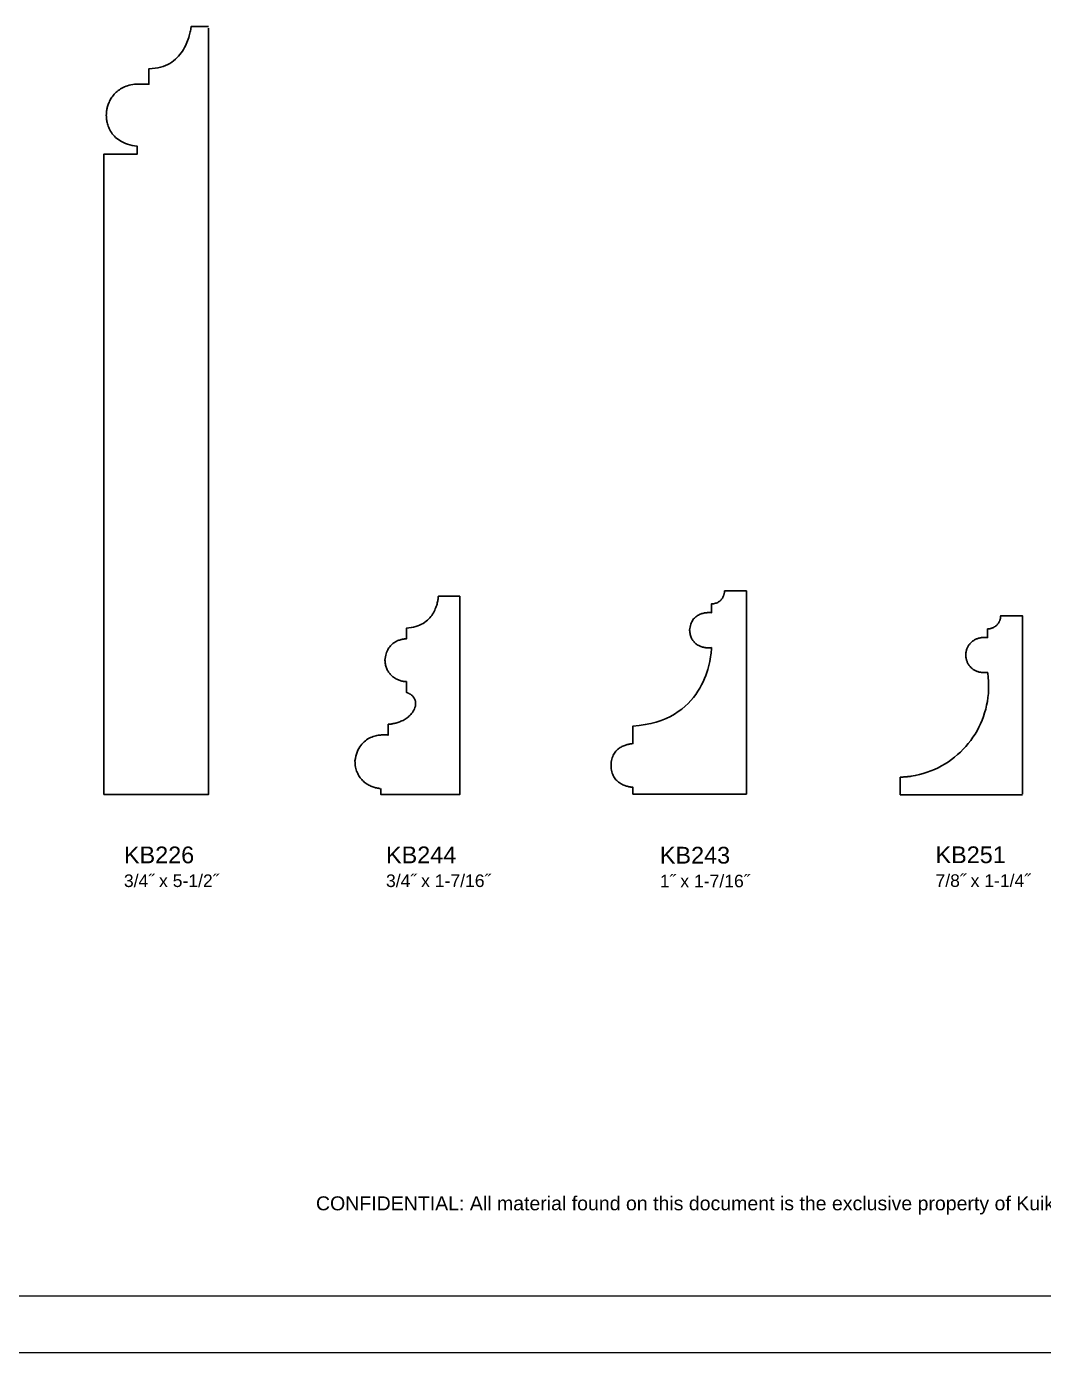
# Model space of a CAD drawing. Extents: x -7.6 to 25.2, y -14.8 to 21.1.
# Drawn here: x -0.35 to 6.93, y -14.82 to -5.32 of the extents above; entities that cross this region are included whole.
import ezdxf

# ---------------------------------------------------------------- set-up
doc = ezdxf.new("R2010")
doc.units = 0
doc.header["$MEASUREMENT"] = 0
doc.layers.add('DO NOT PLOT', color=2, linetype='Continuous', plot=False)

# ---------------------------------------------------------------- blocks, each defined once
blk = doc.blocks.new('KB224')
at = {"flags": 128}
blk.add_lwpolyline([(0, 5.5), (-0.0003, 5.5), (-0.0011, 5.5), (-0.0025, 5.5), (-0.0043, 5.5), (-0.0066, 5.5), (-0.0093, 5.5), (-0.0123, 5.5), (-0.0158, 5.5), (-0.0195, 5.5), (-0.0236, 5.5), (-0.0279, 5.5), (-0.0324, 5.5), (-0.0371, 5.5), (-0.042, 5.5), (-0.047, 5.5), (-0.0521, 5.5), (-0.0573, 5.5), (-0.0625, 5.5), (-0.0677, 5.5), (-0.0729, 5.5), (-0.078, 5.5), (-0.083, 5.5), (-0.0879, 5.5), (-0.0926, 5.5), (-0.0971, 5.5), (-0.1014, 5.5), (-0.1055, 5.5), (-0.1092, 5.5), (-0.1126, 5.5), (-0.1157, 5.5), (-0.1184, 5.5), (-0.1207, 5.5), (-0.1225, 5.5), (-0.1239, 5.5), (-0.1247, 5.5), (-0.125, 5.5), (-0.1251, 5.4993), (-0.1253, 5.4973), (-0.1257, 5.4941), (-0.1263, 5.4896), (-0.1271, 5.4841), (-0.1282, 5.4776), (-0.1296, 5.4702), (-0.1314, 5.4619), (-0.1335, 5.4528), (-0.1359, 5.443), (-0.1388, 5.4326), (-0.1421, 5.4217), (-0.1459, 5.4103), (-0.1501, 5.3985), (-0.1549, 5.3864), (-0.1603, 5.374), (-0.1662, 5.3615), (-0.1727, 5.349), (-0.1799, 5.3364), (-0.1877, 5.3239), (-0.1963, 5.3116), (-0.2055, 5.2995), (-0.2155, 5.2877), (-0.2263, 5.2763), (-0.2379, 5.2653), (-0.2504, 5.2549), (-0.2637, 5.2451), (-0.2779, 5.2361), (-0.293, 5.2278), (-0.309, 5.2203), (-0.3261, 5.2138), (-0.3442, 5.2083), (-0.3633, 5.2039), (-0.3834, 5.2006), (-0.4047, 5.1986), (-0.4271, 5.1979), (-0.4271, 5.1977), (-0.4271, 5.1969), (-0.4271, 5.1958), (-0.4271, 5.1941), (-0.4271, 5.1921), (-0.4271, 5.1897), (-0.4271, 5.187), (-0.4271, 5.1839), (-0.4271, 5.1806), (-0.4271, 5.177), (-0.4271, 5.1732), (-0.4271, 5.1691), (-0.4271, 5.1649), (-0.4271, 5.1606), (-0.4271, 5.1561), (-0.4271, 5.1516), (-0.4271, 5.147), (-0.4271, 5.1424), (-0.4271, 5.1378), (-0.4271, 5.1332), (-0.4271, 5.1286), (-0.4271, 5.1242), (-0.4271, 5.1198), (-0.4271, 5.1156), (-0.4271, 5.1116), (-0.4271, 5.1078), (-0.4271, 5.1042), (-0.4271, 5.1009), (-0.4271, 5.0978), (-0.4271, 5.0951), (-0.4271, 5.0927), (-0.4271, 5.0906), (-0.4271, 5.089), (-0.4271, 5.0878), (-0.4271, 5.0871), (-0.4271, 5.0868), (-0.4273, 5.0868), (-0.428, 5.0868), (-0.4291, 5.0868), (-0.4306, 5.0868), (-0.4324, 5.0868), (-0.4346, 5.0868), (-0.4372, 5.0867), (-0.44, 5.0867), (-0.4431, 5.0867), (-0.4464, 5.0867), (-0.4499, 5.0866), (-0.4536, 5.0866), (-0.4575, 5.0866), (-0.4615, 5.0865), (-0.4656, 5.0865), (-0.4698, 5.0865), (-0.474, 5.0864), (-0.4783, 5.0864), (-0.4826, 5.0864), (-0.4868, 5.0863), (-0.491, 5.0863), (-0.4951, 5.0863), (-0.4991, 5.0862), (-0.503, 5.0862), (-0.5067, 5.0862), (-0.5102, 5.0861), (-0.5135, 5.0861), (-0.5166, 5.0861), (-0.5194, 5.0861), (-0.522, 5.086), (-0.5242, 5.086), (-0.526, 5.086), (-0.5275, 5.086), (-0.5286, 5.086), (-0.5293, 5.086), (-0.5295, 5.086), (-0.5429, 5.0842), (-0.5556, 5.0819), (-0.5678, 5.0791), (-0.5795, 5.0759), (-0.5906, 5.0721), (-0.6012, 5.068), (-0.6113, 5.0634), (-0.6209, 5.0585), (-0.63, 5.0532), (-0.6386, 5.0476), (-0.6468, 5.0416), (-0.6545, 5.0355), (-0.6618, 5.029), (-0.6687, 5.0224), (-0.6751, 5.0155), (-0.6811, 5.0085), (-0.6867, 5.0014), (-0.6919, 4.9941), (-0.6968, 4.9867), (-0.7013, 4.9793), (-0.7054, 4.9719), (-0.7092, 4.9644), (-0.7126, 4.957), (-0.7158, 4.9496), (-0.7186, 4.9422), (-0.7211, 4.935), (-0.7233, 4.9279), (-0.7252, 4.9209), (-0.7269, 4.9141), (-0.7283, 4.9075), (-0.7295, 4.9012), (-0.7304, 4.8951), (-0.7311, 4.8892), (-0.7316, 4.8837), (-0.7319, 4.8785), (-0.732, 4.8737), (-0.732, 4.8732), (-0.7321, 4.8719), (-0.7322, 4.8697), (-0.7323, 4.8667), (-0.7323, 4.8629), (-0.7322, 4.8585), (-0.732, 4.8534), (-0.7316, 4.8477), (-0.731, 4.8415), (-0.7302, 4.8347), (-0.7292, 4.8275), (-0.7278, 4.8199), (-0.726, 4.8119), (-0.7239, 4.8037), (-0.7214, 4.7951), (-0.7185, 4.7864), (-0.715, 4.7775), (-0.711, 4.7685), (-0.7065, 4.7594), (-0.7014, 4.7503), (-0.6957, 4.7412), (-0.6893, 4.7322), (-0.6822, 4.7234), (-0.6743, 4.7147), (-0.6657, 4.7063), (-0.6563, 4.6981), (-0.6461, 4.6902), (-0.635, 4.6828), (-0.623, 4.6757), (-0.61, 4.6692), (-0.596, 4.6631), (-0.5811, 4.6576), (-0.5651, 4.6528), (-0.548, 4.6486), (-0.5298, 4.6451), (-0.5104, 4.6424), (-0.5104, 4.6423), (-0.5104, 4.6419), (-0.5104, 4.6413), (-0.5104, 4.6405), (-0.5104, 4.6395), (-0.5104, 4.6383), (-0.5104, 4.6369), (-0.5104, 4.6354), (-0.5104, 4.6337), (-0.5104, 4.6319), (-0.5104, 4.63), (-0.5104, 4.628), (-0.5104, 4.6259), (-0.5104, 4.6237), (-0.5104, 4.6215), (-0.5104, 4.6192), (-0.5104, 4.6169), (-0.5104, 4.6146), (-0.5104, 4.6123), (-0.5104, 4.61), (-0.5104, 4.6077), (-0.5104, 4.6055), (-0.5104, 4.6033), (-0.5104, 4.6012), (-0.5104, 4.5992), (-0.5104, 4.5973), (-0.5104, 4.5955), (-0.5104, 4.5939), (-0.5104, 4.5923), (-0.5104, 4.591), (-0.5104, 4.5898), (-0.5104, 4.5887), (-0.5104, 4.5879), (-0.5104, 4.5873), (-0.5104, 4.587), (-0.5104, 4.5868), (-0.5109, 4.5868), (-0.5125, 4.5868), (-0.5151, 4.5868), (-0.5186, 4.5868), (-0.523, 4.5868), (-0.5281, 4.5868), (-0.534, 4.5868), (-0.5406, 4.5868), (-0.5478, 4.5868), (-0.5556, 4.5868), (-0.5638, 4.5868), (-0.5725, 4.5868), (-0.5816, 4.5868), (-0.5909, 4.5868), (-0.6005, 4.5868), (-0.6103, 4.5868), (-0.6202, 4.5868), (-0.6302, 4.5868), (-0.6402, 4.5868), (-0.6501, 4.5868), (-0.6599, 4.5868), (-0.6695, 4.5868), (-0.6788, 4.5868), (-0.6879, 4.5868), (-0.6966, 4.5868), (-0.7048, 4.5868), (-0.7126, 4.5868), (-0.7198, 4.5868), (-0.7263, 4.5868), (-0.7323, 4.5868), (-0.7374, 4.5868), (-0.7418, 4.5868), (-0.7453, 4.5868), (-0.7479, 4.5868), (-0.7495, 4.5868), (-0.75, 4.5868), (-0.75, 4.5764), (-0.75, 4.5459), (-0.75, 4.4966), (-0.75, 4.4295), (-0.75, 4.346), (-0.75, 4.2471), (-0.75, 4.134), (-0.75, 4.008), (-0.75, 3.8701), (-0.75, 3.7217), (-0.75, 3.5638), (-0.75, 3.3977), (-0.75, 3.2244), (-0.75, 3.0453), (-0.75, 2.8615), (-0.75, 2.6741), (-0.75, 2.4843), (-0.75, 2.2934), (-0.75, 2.1025), (-0.75, 1.9128), (-0.75, 1.7254), (-0.75, 1.5415), (-0.75, 1.3624), (-0.75, 1.1892), (-0.75, 1.023), (-0.75, 0.8651), (-0.75, 0.7167), (-0.75, 0.5789), (-0.75, 0.4528), (-0.75, 0.3398), (-0.75, 0.2409), (-0.75, 0.1573), (-0.75, 0.0903), (-0.75, 0.0409), (-0.75, 0.0104), (-0.75, 0), (-0.7483, 0), (-0.7433, 0), (-0.7352, 0), (-0.7243, 0), (-0.7106, 0), (-0.6944, 0), (-0.676, 0), (-0.6554, 0), (-0.6328, 0), (-0.6085, 0), (-0.5827, 0), (-0.5556, 0), (-0.5272, 0), (-0.4979, 0), (-0.4679, 0), (-0.4372, 0), (-0.4062, 0), (-0.375, 0), (-0.3438, 0), (-0.3128, 0), (-0.2821, 0), (-0.2521, 0), (-0.2228, 0), (-0.1944, 0), (-0.1673, 0), (-0.1415, 0), (-0.1172, 0), (-0.0947, 0), (-0.074, 0), (-0.0556, 0), (-0.0394, 0), (-0.0257, 0), (-0.0148, 0), (-0.0067, 0), (-0.0017, 0), (0, 0), (0, 0.0125), (0, 0.049), (0, 0.1082), (0, 0.1886), (0, 0.2888), (0, 0.4074), (0, 0.543), (0, 0.6941), (0, 0.8594), (0, 1.0374), (0, 1.2267), (0, 1.4259), (0, 1.6336), (0, 1.8484), (0, 2.0689), (0, 2.2936), (0, 2.5211), (0, 2.75), (0, 2.9789), (0, 3.2064), (0, 3.4311), (0, 3.6516), (0, 3.8664), (0, 4.0741), (0, 4.2733), (0, 4.4626), (0, 4.6406), (0, 4.8059), (0, 4.957), (0, 5.0926), (0, 5.2112), (0, 5.3114), (0, 5.3918), (0, 5.451), (0, 5.4875)], dxfattribs=at)
blk = doc.blocks.new('KB249')
at = {"flags": 128}
blk.add_lwpolyline([(-0.5643, 0.044), (-0.5643, 0.0439), (-0.5643, 0.0436), (-0.5643, 0.0431), (-0.5643, 0.0425), (-0.5643, 0.0417), (-0.5643, 0.0407), (-0.5643, 0.0397), (-0.5643, 0.0384), (-0.5643, 0.0371), (-0.5643, 0.0357), (-0.5643, 0.0342), (-0.5643, 0.0326), (-0.5643, 0.0309), (-0.5643, 0.0292), (-0.5643, 0.0274), (-0.5643, 0.0257), (-0.5643, 0.0238), (-0.5643, 0.022), (-0.5643, 0.0202), (-0.5643, 0.0183), (-0.5643, 0.0166), (-0.5643, 0.0148), (-0.5643, 0.0131), (-0.5643, 0.0114), (-0.5643, 0.0098), (-0.5643, 0.0083), (-0.5643, 0.0069), (-0.5643, 0.0056), (-0.5643, 0.0043), (-0.5643, 0.0033), (-0.5643, 0.0023), (-0.5643, 0.0015), (-0.5643, 0.0009), (-0.5643, 0.0004), (-0.5643, 0.0001), (-0.5643, 0), (-0.563, 0), (-0.5592, 0), (-0.5532, 0), (-0.5449, 0), (-0.5346, 0), (-0.5225, 0), (-0.5086, 0), (-0.4931, 0), (-0.4761, 0), (-0.4578, 0), (-0.4384, 0), (-0.418, 0), (-0.3967, 0), (-0.3746, 0), (-0.352, 0), (-0.329, 0), (-0.3056, 0), (-0.2821, 0), (-0.2586, 0), (-0.2353, 0), (-0.2123, 0), (-0.1896, 0), (-0.1676, 0), (-0.1463, 0), (-0.1259, 0), (-0.1064, 0), (-0.0882, 0), (-0.0712, 0), (-0.0557, 0), (-0.0418, 0), (-0.0296, 0), (-0.0194, 0), (-0.0111, 0), (-0.005, 0), (-0.0013, 0), (0, 0), (0, 0.0003), (0, 0.0012), (0, 0.0027), (0, 0.0047), (0, 0.0072), (0, 0.0102), (0, 0.0136), (0, 0.0174), (0, 0.0216), (0, 0.026), (0, 0.0308), (0, 0.0358), (0, 0.041), (0, 0.0464), (0, 0.0519), (0, 0.0576), (0, 0.0633), (0, 0.069), (0, 0.0748), (0, 0.0805), (0, 0.0861), (0, 0.0917), (0, 0.097), (0, 0.1023), (0, 0.1073), (0, 0.112), (0, 0.1165), (0, 0.1206), (0, 0.1244), (0, 0.1278), (0, 0.1308), (0, 0.1333), (0, 0.1353), (0, 0.1368), (0, 0.1377), (0, 0.1381), (0, 0.141), (0, 0.1495), (0, 0.1633), (0, 0.182), (0, 0.2054), (0, 0.2331), (0, 0.2647), (0, 0.2999), (0, 0.3385), (0, 0.38), (0, 0.4241), (0, 0.4706), (0, 0.519), (0, 0.5691), (0, 0.6205), (0, 0.6729), (0, 0.726), (0, 0.7793), (0, 0.8327), (0, 0.8858), (0, 0.9382), (0, 0.9896), (0, 1.0397), (0, 1.0881), (0, 1.1346), (0, 1.1787), (0, 1.2202), (0, 1.2588), (0, 1.294), (0, 1.3256), (0, 1.3533), (0, 1.3767), (0, 1.3954), (0, 1.4092), (0, 1.4177), (0, 1.4206), (-0.0003, 1.4206), (-0.0014, 1.4206), (-0.003, 1.4206), (-0.0052, 1.4206), (-0.008, 1.4206), (-0.0113, 1.4206), (-0.0151, 1.4206), (-0.0193, 1.4206), (-0.0239, 1.4206), (-0.0288, 1.4206), (-0.0341, 1.4206), (-0.0396, 1.4206), (-0.0454, 1.4206), (-0.0514, 1.4206), (-0.0575, 1.4206), (-0.0637, 1.4206), (-0.0701, 1.4206), (-0.0764, 1.4206), (-0.0828, 1.4206), (-0.0891, 1.4206), (-0.0953, 1.4206), (-0.1015, 1.4206), (-0.1074, 1.4206), (-0.1132, 1.4206), (-0.1187, 1.4206), (-0.124, 1.4206), (-0.129, 1.4206), (-0.1335, 1.4206), (-0.1377, 1.4206), (-0.1415, 1.4206), (-0.1448, 1.4206), (-0.1476, 1.4206), (-0.1498, 1.4206), (-0.1515, 1.4206), (-0.1525, 1.4206), (-0.1528, 1.4206), (-0.1528, 1.4201), (-0.1529, 1.4187), (-0.153, 1.4164), (-0.1533, 1.4132), (-0.1537, 1.4093), (-0.1542, 1.4046), (-0.1549, 1.3992), (-0.1558, 1.3933), (-0.157, 1.3867), (-0.1585, 1.3797), (-0.1602, 1.3721), (-0.1623, 1.3642), (-0.1647, 1.3559), (-0.1675, 1.3473), (-0.1707, 1.3385), (-0.1744, 1.3295), (-0.1785, 1.3203), (-0.1831, 1.3111), (-0.1882, 1.3018), (-0.1939, 1.2925), (-0.2002, 1.2834), (-0.207, 1.2743), (-0.2145, 1.2655), (-0.2227, 1.2568), (-0.2315, 1.2485), (-0.2411, 1.2405), (-0.2513, 1.2329), (-0.2624, 1.2258), (-0.2743, 1.2191), (-0.287, 1.2131), (-0.3005, 1.2076), (-0.3149, 1.2028), (-0.3303, 1.1987), (-0.3466, 1.1954), (-0.3638, 1.193), (-0.382, 1.1914), (-0.382, 1.1912), (-0.382, 1.1907), (-0.382, 1.1899), (-0.382, 1.1888), (-0.382, 1.1874), (-0.382, 1.1857), (-0.382, 1.1839), (-0.382, 1.1818), (-0.382, 1.1795), (-0.382, 1.177), (-0.382, 1.1744), (-0.382, 1.1716), (-0.382, 1.1687), (-0.382, 1.1657), (-0.382, 1.1627), (-0.382, 1.1595), (-0.382, 1.1564), (-0.382, 1.1532), (-0.382, 1.15), (-0.382, 1.1469), (-0.382, 1.1437), (-0.382, 1.1407), (-0.382, 1.1377), (-0.382, 1.1348), (-0.382, 1.132), (-0.382, 1.1294), (-0.382, 1.1269), (-0.382, 1.1246), (-0.382, 1.1225), (-0.382, 1.1207), (-0.382, 1.119), (-0.382, 1.1176), (-0.382, 1.1165), (-0.382, 1.1157), (-0.382, 1.1152), (-0.382, 1.115), (-0.3824, 1.115), (-0.3833, 1.115), (-0.3848, 1.1149), (-0.3869, 1.1148), (-0.3895, 1.1147), (-0.3926, 1.1144), (-0.3961, 1.114), (-0.4, 1.1135), (-0.4044, 1.1129), (-0.409, 1.112), (-0.414, 1.111), (-0.4192, 1.1098), (-0.4247, 1.1083), (-0.4303, 1.1065), (-0.4362, 1.1045), (-0.4421, 1.1022), (-0.4482, 1.0996), (-0.4543, 1.0966), (-0.4604, 1.0933), (-0.4666, 1.0896), (-0.4727, 1.0855), (-0.4787, 1.081), (-0.4846, 1.076), (-0.4903, 1.0706), (-0.4959, 1.0647), (-0.5012, 1.0583), (-0.5063, 1.0513), (-0.5111, 1.0439), (-0.5156, 1.0358), (-0.5197, 1.0272), (-0.5234, 1.018), (-0.5267, 1.0082), (-0.5295, 0.9977), (-0.5319, 0.9865), (-0.5337, 0.9747), (-0.5349, 0.9622), (-0.5347, 0.9547), (-0.5342, 0.9474), (-0.5334, 0.9403), (-0.5322, 0.9332), (-0.5308, 0.9264), (-0.529, 0.9196), (-0.527, 0.913), (-0.5246, 0.9066), (-0.522, 0.9003), (-0.5192, 0.8942), (-0.5161, 0.8883), (-0.5127, 0.8826), (-0.5091, 0.877), (-0.5053, 0.8716), (-0.5013, 0.8664), (-0.497, 0.8614), (-0.4926, 0.8566), (-0.4879, 0.852), (-0.4831, 0.8476), (-0.4781, 0.8435), (-0.473, 0.8395), (-0.4676, 0.8358), (-0.4622, 0.8323), (-0.4566, 0.829), (-0.4509, 0.8259), (-0.445, 0.8231), (-0.4391, 0.8206), (-0.433, 0.8183), (-0.4269, 0.8162), (-0.4206, 0.8144), (-0.4143, 0.8129), (-0.408, 0.8116), (-0.4016, 0.8106), (-0.3951, 0.8099), (-0.3886, 0.8095), (-0.382, 0.8093), (-0.382, 0.8092), (-0.382, 0.8086), (-0.382, 0.8078), (-0.382, 0.8067), (-0.382, 0.8052), (-0.382, 0.8035), (-0.382, 0.8016), (-0.382, 0.7995), (-0.382, 0.7971), (-0.382, 0.7946), (-0.382, 0.7919), (-0.382, 0.7891), (-0.382, 0.7861), (-0.382, 0.7831), (-0.382, 0.7799), (-0.382, 0.7767), (-0.382, 0.7735), (-0.382, 0.7702), (-0.382, 0.767), (-0.382, 0.7637), (-0.382, 0.7605), (-0.382, 0.7574), (-0.382, 0.7544), (-0.382, 0.7514), (-0.382, 0.7486), (-0.382, 0.7459), (-0.382, 0.7433), (-0.382, 0.741), (-0.382, 0.7388), (-0.382, 0.7369), (-0.382, 0.7352), (-0.382, 0.7338), (-0.382, 0.7327), (-0.382, 0.7318), (-0.382, 0.7313), (-0.382, 0.7311), (-0.3819, 0.7311), (-0.3813, 0.7309), (-0.3805, 0.7307), (-0.3793, 0.7303), (-0.3779, 0.7299), (-0.3762, 0.7293), (-0.3743, 0.7286), (-0.3721, 0.7278), (-0.3698, 0.7269), (-0.3673, 0.7258), (-0.3647, 0.7246), (-0.3619, 0.7232), (-0.359, 0.7217), (-0.3561, 0.72), (-0.3531, 0.7182), (-0.3501, 0.7162), (-0.347, 0.714), (-0.344, 0.7117), (-0.341, 0.7091), (-0.3381, 0.7064), (-0.3352, 0.7035), (-0.3325, 0.7004), (-0.3299, 0.6971), (-0.3274, 0.6936), (-0.3251, 0.6899), (-0.323, 0.6859), (-0.3211, 0.6817), (-0.3194, 0.6774), (-0.318, 0.6727), (-0.3169, 0.6679), (-0.3161, 0.6628), (-0.3156, 0.6574), (-0.3155, 0.6518), (-0.3157, 0.6459), (-0.3163, 0.6398), (-0.3174, 0.6334), (-0.3207, 0.6233), (-0.3245, 0.6137), (-0.3288, 0.6047), (-0.3335, 0.5961), (-0.3387, 0.5881), (-0.3443, 0.5805), (-0.3502, 0.5733), (-0.3564, 0.5667), (-0.363, 0.5604), (-0.3697, 0.5546), (-0.3767, 0.5492), (-0.3838, 0.5442), (-0.391, 0.5395), (-0.3984, 0.5352), (-0.4058, 0.5313), (-0.4133, 0.5277), (-0.4207, 0.5244), (-0.4281, 0.5214), (-0.4354, 0.5187), (-0.4425, 0.5163), (-0.4496, 0.5141), (-0.4564, 0.5122), (-0.463, 0.5105), (-0.4693, 0.509), (-0.4754, 0.5077), (-0.4811, 0.5066), (-0.4864, 0.5057), (-0.4913, 0.505), (-0.4958, 0.5044), (-0.4998, 0.5039), (-0.5033, 0.5035), (-0.5062, 0.5032), (-0.5086, 0.503), (-0.5103, 0.5029), (-0.5114, 0.5029), (-0.5117, 0.5029), (-0.5117, 0.5027), (-0.5117, 0.5022), (-0.5117, 0.5013), (-0.5117, 0.5002), (-0.5117, 0.4988), (-0.5117, 0.4972), (-0.5117, 0.4953), (-0.5117, 0.4932), (-0.5117, 0.4908), (-0.5117, 0.4884), (-0.5117, 0.4857), (-0.5117, 0.4829), (-0.5117, 0.48), (-0.5117, 0.477), (-0.5117, 0.4739), (-0.5117, 0.4708), (-0.5117, 0.4676), (-0.5117, 0.4644), (-0.5117, 0.4612), (-0.5117, 0.458), (-0.5117, 0.4549), (-0.5117, 0.4518), (-0.5117, 0.4488), (-0.5117, 0.4459), (-0.5117, 0.4431), (-0.5117, 0.4405), (-0.5117, 0.438), (-0.5117, 0.4357), (-0.5117, 0.4336), (-0.5117, 0.4317), (-0.5117, 0.43), (-0.5117, 0.4286), (-0.5117, 0.4275), (-0.5117, 0.4267), (-0.5117, 0.4262), (-0.5117, 0.426), (-0.5122, 0.4261), (-0.5136, 0.4262), (-0.5158, 0.4265), (-0.5189, 0.4268), (-0.5228, 0.4271), (-0.5273, 0.4274), (-0.5326, 0.4276), (-0.5384, 0.4277), (-0.5449, 0.4276), (-0.5518, 0.4274), (-0.5592, 0.427), (-0.567, 0.4263), (-0.5752, 0.4253), (-0.5837, 0.4241), (-0.5925, 0.4224), (-0.6015, 0.4204), (-0.6107, 0.4179), (-0.6199, 0.4149), (-0.6293, 0.4115), (-0.6387, 0.4075), (-0.648, 0.4029), (-0.6572, 0.3978), (-0.6663, 0.3919), (-0.6752, 0.3854), (-0.6839, 0.3782), (-0.6923, 0.3702), (-0.7004, 0.3614), (-0.7081, 0.3518), (-0.7153, 0.3413), (-0.7221, 0.3299), (-0.7283, 0.3175), (-0.734, 0.3042), (-0.739, 0.2899), (-0.7433, 0.2745), (-0.7469, 0.2581), (-0.7497, 0.2405), (-0.7494, 0.2291), (-0.7486, 0.2181), (-0.7473, 0.2074), (-0.7456, 0.1971), (-0.7434, 0.1871), (-0.7407, 0.1776), (-0.7377, 0.1683), (-0.7342, 0.1595), (-0.7304, 0.1509), (-0.7262, 0.1428), (-0.7217, 0.1349), (-0.7169, 0.1275), (-0.7118, 0.1203), (-0.7065, 0.1135), (-0.7009, 0.107), (-0.695, 0.1009), (-0.689, 0.0951), (-0.6828, 0.0896), (-0.6765, 0.0845), (-0.6699, 0.0796), (-0.6633, 0.0751), (-0.6566, 0.0709), (-0.6498, 0.067), (-0.643, 0.0635), (-0.6361, 0.0602), (-0.6292, 0.0572), (-0.6223, 0.0546), (-0.6155, 0.0522), (-0.6087, 0.0502), (-0.6019, 0.0484), (-0.5953, 0.047), (-0.5888, 0.0458), (-0.5824, 0.0449), (-0.5762, 0.0443), (-0.5701, 0.044)], dxfattribs=at)
blk = doc.blocks.new('KB242')
at = {"flags": 128}
blk.add_lwpolyline([(0, 0), (0, 0.0033), (0, 0.013), (0, 0.0286), (0, 0.0499), (0, 0.0764), (0, 0.1078), (0, 0.1437), (0, 0.1837), (0, 0.2274), (0, 0.2745), (0, 0.3246), (0, 0.3773), (0, 0.4323), (0, 0.4891), (0, 0.5475), (0, 0.6069), (0, 0.6671), (0, 0.7277), (0, 0.7883), (0, 0.8485), (0, 0.9079), (0, 0.9663), (0, 1.0231), (0, 1.0781), (0, 1.1308), (0, 1.1809), (0, 1.228), (0, 1.2717), (0, 1.3117), (0, 1.3476), (0, 1.379), (0, 1.4055), (0, 1.4268), (0, 1.4424), (0, 1.4521), (0, 1.4554), (-0.0004, 1.4554), (-0.0014, 1.4554), (-0.0031, 1.4554), (-0.0054, 1.4554), (-0.0082, 1.4554), (-0.0116, 1.4554), (-0.0154, 1.4554), (-0.0197, 1.4554), (-0.0244, 1.4554), (-0.0295, 1.4554), (-0.0348, 1.4554), (-0.0405, 1.4554), (-0.0464, 1.4554), (-0.0525, 1.4554), (-0.0588, 1.4554), (-0.0652, 1.4554), (-0.0716, 1.4554), (-0.0781, 1.4554), (-0.0846, 1.4554), (-0.0911, 1.4554), (-0.0975, 1.4554), (-0.1037, 1.4554), (-0.1098, 1.4554), (-0.1157, 1.4554), (-0.1214, 1.4554), (-0.1268, 1.4554), (-0.1318, 1.4554), (-0.1365, 1.4554), (-0.1408, 1.4554), (-0.1447, 1.4554), (-0.148, 1.4554), (-0.1509, 1.4554), (-0.1532, 1.4554), (-0.1548, 1.4554), (-0.1559, 1.4554), (-0.1562, 1.4554), (-0.1562, 1.4552), (-0.1562, 1.4546), (-0.1563, 1.4537), (-0.1563, 1.4524), (-0.1564, 1.4508), (-0.1566, 1.4489), (-0.1568, 1.4467), (-0.1571, 1.4443), (-0.1576, 1.4416), (-0.1581, 1.4388), (-0.1587, 1.4357), (-0.1595, 1.4325), (-0.1604, 1.4291), (-0.1615, 1.4256), (-0.1627, 1.422), (-0.1641, 1.4183), (-0.1658, 1.4146), (-0.1676, 1.4108), (-0.1696, 1.4071), (-0.1719, 1.4033), (-0.1744, 1.3995), (-0.1772, 1.3959), (-0.1802, 1.3922), (-0.1836, 1.3887), (-0.1872, 1.3853), (-0.1911, 1.382), (-0.1954, 1.3789), (-0.1999, 1.376), (-0.2049, 1.3733), (-0.2101, 1.3708), (-0.2158, 1.3685), (-0.2218, 1.3665), (-0.2282, 1.3648), (-0.2351, 1.3634), (-0.2423, 1.3624), (-0.25, 1.3617), (-0.25, 1.3615), (-0.25, 1.3611), (-0.25, 1.3604), (-0.25, 1.3595), (-0.25, 1.3584), (-0.25, 1.357), (-0.25, 1.3555), (-0.25, 1.3538), (-0.25, 1.3519), (-0.25, 1.3499), (-0.25, 1.3477), (-0.25, 1.3455), (-0.25, 1.3431), (-0.25, 1.3407), (-0.25, 1.3382), (-0.25, 1.3356), (-0.25, 1.333), (-0.25, 1.3304), (-0.25, 1.3278), (-0.25, 1.3252), (-0.25, 1.3227), (-0.25, 1.3202), (-0.25, 1.3177), (-0.25, 1.3154), (-0.25, 1.3131), (-0.25, 1.311), (-0.25, 1.3089), (-0.25, 1.3071), (-0.25, 1.3053), (-0.25, 1.3038), (-0.25, 1.3025), (-0.25, 1.3013), (-0.25, 1.3004), (-0.25, 1.2997), (-0.25, 1.2993), (-0.25, 1.2992), (-0.2503, 1.2992), (-0.2513, 1.2993), (-0.2529, 1.2995), (-0.255, 1.2996), (-0.2577, 1.2998), (-0.2608, 1.2999), (-0.2644, 1.3), (-0.2685, 1.3), (-0.2729, 1.2999), (-0.2777, 1.2997), (-0.2827, 1.2994), (-0.2881, 1.2988), (-0.2937, 1.2981), (-0.2995, 1.2972), (-0.3055, 1.296), (-0.3116, 1.2945), (-0.3178, 1.2928), (-0.3241, 1.2908), (-0.3304, 1.2884), (-0.3367, 1.2857), (-0.3429, 1.2826), (-0.349, 1.279), (-0.3551, 1.2751), (-0.3609, 1.2707), (-0.3666, 1.2658), (-0.3721, 1.2605), (-0.3773, 1.2546), (-0.3822, 1.2481), (-0.3867, 1.2411), (-0.3909, 1.2335), (-0.3947, 1.2253), (-0.398, 1.2165), (-0.4009, 1.2069), (-0.4032, 1.1967), (-0.405, 1.1858), (-0.4062, 1.1742), (-0.4057, 1.1659), (-0.4048, 1.158), (-0.4035, 1.1503), (-0.4019, 1.1429), (-0.4, 1.1359), (-0.3978, 1.1291), (-0.3952, 1.1227), (-0.3924, 1.1165), (-0.3894, 1.1106), (-0.386, 1.105), (-0.3824, 1.0997), (-0.3786, 1.0947), (-0.3746, 1.0899), (-0.3703, 1.0854), (-0.3659, 1.0812), (-0.3613, 1.0773), (-0.3565, 1.0736), (-0.3515, 1.0701), (-0.3464, 1.067), (-0.3412, 1.064), (-0.3358, 1.0614), (-0.3304, 1.059), (-0.3248, 1.0568), (-0.3192, 1.0548), (-0.3135, 1.0531), (-0.3078, 1.0517), (-0.302, 1.0504), (-0.2961, 1.0494), (-0.2903, 1.0486), (-0.2845, 1.0481), (-0.2786, 1.0477), (-0.2728, 1.0476), (-0.267, 1.0477), (-0.2613, 1.048), (-0.2556, 1.0485), (-0.25, 1.0492), (-0.25, 1.048), (-0.2501, 1.0445), (-0.2503, 1.0388), (-0.2507, 1.0311), (-0.2515, 1.0215), (-0.2526, 1.0101), (-0.2541, 0.9971), (-0.2561, 0.9826), (-0.2587, 0.9666), (-0.262, 0.9494), (-0.266, 0.9311), (-0.2707, 0.9118), (-0.2764, 0.8916), (-0.283, 0.8706), (-0.2906, 0.8491), (-0.2993, 0.8271), (-0.3091, 0.8047), (-0.3202, 0.7821), (-0.3326, 0.7594), (-0.3463, 0.7368), (-0.3615, 0.7144), (-0.3782, 0.6922), (-0.3965, 0.6705), (-0.4165, 0.6493), (-0.4382, 0.6289), (-0.4617, 0.6092), (-0.4871, 0.5905), (-0.5145, 0.5729), (-0.5439, 0.5565), (-0.5754, 0.5415), (-0.609, 0.5279), (-0.6449, 0.516), (-0.6832, 0.5057), (-0.7238, 0.4974), (-0.7669, 0.491), (-0.8125, 0.4867), (-0.8125, 0.4864), (-0.8125, 0.4856), (-0.8125, 0.4843), (-0.8125, 0.4824), (-0.8125, 0.4802), (-0.8125, 0.4775), (-0.8125, 0.4744), (-0.8125, 0.4709), (-0.8125, 0.4672), (-0.8125, 0.4631), (-0.8125, 0.4588), (-0.8125, 0.4543), (-0.8125, 0.4496), (-0.8125, 0.4447), (-0.8125, 0.4397), (-0.8125, 0.4346), (-0.8125, 0.4294), (-0.8125, 0.4242), (-0.8125, 0.419), (-0.8125, 0.4138), (-0.8125, 0.4087), (-0.8125, 0.4037), (-0.8125, 0.3988), (-0.8125, 0.3941), (-0.8125, 0.3896), (-0.8125, 0.3853), (-0.8125, 0.3813), (-0.8125, 0.3775), (-0.8125, 0.3741), (-0.8125, 0.371), (-0.8125, 0.3683), (-0.8125, 0.366), (-0.8125, 0.3642), (-0.8125, 0.3628), (-0.8125, 0.362), (-0.8125, 0.3617), (-0.8128, 0.3617), (-0.8139, 0.3617), (-0.8155, 0.3616), (-0.8178, 0.3614), (-0.8207, 0.3611), (-0.824, 0.3607), (-0.8279, 0.3602), (-0.8322, 0.3595), (-0.8369, 0.3587), (-0.8419, 0.3577), (-0.8473, 0.3565), (-0.853, 0.355), (-0.8589, 0.3533), (-0.865, 0.3514), (-0.8712, 0.3492), (-0.8776, 0.3466), (-0.8841, 0.3438), (-0.8906, 0.3406), (-0.8971, 0.3371), (-0.9035, 0.3332), (-0.9099, 0.3289), (-0.9162, 0.3243), (-0.9223, 0.3191), (-0.9282, 0.3136), (-0.9338, 0.3076), (-0.9392, 0.3011), (-0.9443, 0.2941), (-0.949, 0.2865), (-0.9533, 0.2785), (-0.9571, 0.2699), (-0.9605, 0.2607), (-0.9633, 0.2509), (-0.9656, 0.2405), (-0.9673, 0.2295), (-0.9683, 0.2178), (-0.9687, 0.2055), (-0.9683, 0.1932), (-0.9673, 0.1815), (-0.9656, 0.1705), (-0.9633, 0.1601), (-0.9605, 0.1503), (-0.9571, 0.1411), (-0.9533, 0.1325), (-0.949, 0.1244), (-0.9443, 0.1169), (-0.9392, 0.1099), (-0.9338, 0.1034), (-0.9282, 0.0974), (-0.9223, 0.0918), (-0.9162, 0.0867), (-0.9099, 0.082), (-0.9035, 0.0777), (-0.8971, 0.0738), (-0.8906, 0.0703), (-0.8841, 0.0672), (-0.8776, 0.0643), (-0.8712, 0.0618), (-0.865, 0.0596), (-0.8589, 0.0576), (-0.853, 0.0559), (-0.8473, 0.0545), (-0.8419, 0.0533), (-0.8369, 0.0523), (-0.8322, 0.0514), (-0.8279, 0.0508), (-0.824, 0.0502), (-0.8207, 0.0499), (-0.8178, 0.0496), (-0.8155, 0.0494), (-0.8139, 0.0493), (-0.8128, 0.0492), (-0.8125, 0.0492), (-0.8125, 0.0491), (-0.8125, 0.0488), (-0.8125, 0.0483), (-0.8125, 0.0475), (-0.8125, 0.0466), (-0.8125, 0.0456), (-0.8125, 0.0444), (-0.8125, 0.043), (-0.8125, 0.0415), (-0.8125, 0.0399), (-0.8125, 0.0383), (-0.8125, 0.0365), (-0.8125, 0.0346), (-0.8125, 0.0327), (-0.8125, 0.0307), (-0.8125, 0.0287), (-0.8125, 0.0267), (-0.8125, 0.0246), (-0.8125, 0.0226), (-0.8125, 0.0205), (-0.8125, 0.0185), (-0.8125, 0.0165), (-0.8125, 0.0146), (-0.8125, 0.0128), (-0.8125, 0.011), (-0.8125, 0.0093), (-0.8125, 0.0077), (-0.8125, 0.0062), (-0.8125, 0.0049), (-0.8125, 0.0036), (-0.8125, 0.0026), (-0.8125, 0.0017), (-0.8125, 0.001), (-0.8125, 0.0004), (-0.8125, 0.0001), (-0.8125, 0), (-0.8106, 0), (-0.8052, 0), (-0.7965, 0), (-0.7846, 0), (-0.7698, 0), (-0.7523, 0), (-0.7323, 0), (-0.7099, 0), (-0.6855, 0), (-0.6592, 0), (-0.6313, 0), (-0.6018, 0), (-0.5711, 0), (-0.5394, 0), (-0.5068, 0), (-0.4737, 0), (-0.44, 0), (-0.4062, 0), (-0.3724, 0), (-0.3388, 0), (-0.3056, 0), (-0.273, 0), (-0.2413, 0), (-0.2106, 0), (-0.1812, 0), (-0.1532, 0), (-0.1269, 0), (-0.1025, 0), (-0.0802, 0), (-0.0602, 0), (-0.0427, 0), (-0.0279, 0), (-0.016, 0), (-0.0072, 0), (0, 0)], dxfattribs=at)
blk = doc.blocks.new('KB358 NEW')
at = {"flags": 128}
blk.add_lwpolyline([(-0.0078, 0), (-0.0058, 0), (0, 0), (0.0094, 0), (0.0222, 0), (0.0381, 0), (0.057, 0), (0.0786, 0), (0.1026, 0), (0.1289, 0), (0.1572, 0), (0.1874, 0), (0.2191, 0), (0.2521, 0), (0.2863, 0), (0.3213, 0), (0.3571, 0), (0.3933, 0), (0.4297, 0), (0.4661, 0), (0.5023, 0), (0.5381, 0), (0.5731, 0), (0.6073, 0), (0.6403, 0), (0.672, 0), (0.7022, 0), (0.7305, 0), (0.7568, 0), (0.7808, 0), (0.8024, 0), (0.8213, 0), (0.8372, 0), (0.85, 0), (0.8594, 0), (0.8652, 0), (0.8672, 0), (0.8672, 0.0003), (0.8672, 0.0011), (0.8672, 0.0025), (0.8672, 0.0043), (0.8672, 0.0065), (0.8672, 0.0092), (0.8672, 0.0123), (0.8672, 0.0157), (0.8672, 0.0195), (0.8672, 0.0235), (0.8672, 0.0278), (0.8672, 0.0323), (0.8672, 0.037), (0.8672, 0.0419), (0.8672, 0.0469), (0.8672, 0.052), (0.8672, 0.0572), (0.8672, 0.0623), (0.8672, 0.0675), (0.8672, 0.0727), (0.8672, 0.0778), (0.8672, 0.0828), (0.8672, 0.0877), (0.8672, 0.0924), (0.8672, 0.0969), (0.8672, 0.1012), (0.8672, 0.1052), (0.8672, 0.109), (0.8672, 0.1124), (0.8672, 0.1155), (0.8672, 0.1181), (0.8672, 0.1204), (0.8672, 0.1222), (0.8672, 0.1236), (0.8672, 0.1244), (0.8672, 0.1247), (0.8671, 0.1247), (0.8667, 0.1247), (0.866, 0.1248), (0.8651, 0.1248), (0.864, 0.1249), (0.8626, 0.125), (0.8611, 0.1251), (0.8594, 0.1253), (0.8575, 0.1254), (0.8554, 0.1256), (0.8532, 0.1257), (0.8509, 0.1259), (0.8484, 0.1261), (0.8459, 0.1263), (0.8432, 0.1266), (0.8405, 0.1268), (0.8376, 0.127), (0.8348, 0.1273), (0.8319, 0.1275), (0.8289, 0.1278), (0.826, 0.128), (0.823, 0.1283), (0.8201, 0.1286), (0.8172, 0.1288), (0.8143, 0.1291), (0.8115, 0.1294), (0.8087, 0.1297), (0.806, 0.1299), (0.8034, 0.1302), (0.8009, 0.1305), (0.7985, 0.1308), (0.7963, 0.1311), (0.7942, 0.1313), (0.7922, 0.1316), (0.7905, 0.1319), (0.7889, 0.1321), (0.7596, 0.1373), (0.7308, 0.1436), (0.7027, 0.1512), (0.6751, 0.16), (0.6481, 0.1699), (0.6217, 0.1809), (0.596, 0.193), (0.571, 0.2062), (0.5466, 0.2204), (0.523, 0.2355), (0.5002, 0.2516), (0.4781, 0.2687), (0.4568, 0.2866), (0.4363, 0.3054), (0.4167, 0.325), (0.3979, 0.3454), (0.38, 0.3666), (0.3631, 0.3884), (0.3471, 0.411), (0.332, 0.4343), (0.3179, 0.4581), (0.3049, 0.4826), (0.2929, 0.5077), (0.2819, 0.5332), (0.272, 0.5593), (0.2632, 0.5858), (0.2556, 0.6128), (0.2491, 0.6402), (0.2438, 0.668), (0.2396, 0.6961), (0.2367, 0.7245), (0.2351, 0.7531), (0.2347, 0.7821), (0.2356, 0.8112), (0.2379, 0.8405), (0.2415, 0.8699), (0.2415, 0.87), (0.2415, 0.87), (0.2415, 0.87), (0.2415, 0.8701), (0.2415, 0.8702), (0.2415, 0.8703), (0.2416, 0.8704), (0.2416, 0.8706), (0.2416, 0.8707), (0.2417, 0.8709), (0.2417, 0.8711), (0.2417, 0.8713), (0.2418, 0.8714), (0.2418, 0.8716), (0.2419, 0.8718), (0.2419, 0.8721), (0.2419, 0.8723), (0.242, 0.8725), (0.242, 0.8727), (0.2421, 0.8729), (0.2421, 0.8731), (0.2422, 0.8733), (0.2422, 0.8735), (0.2422, 0.8737), (0.2423, 0.8739), (0.2423, 0.874), (0.2424, 0.8742), (0.2424, 0.8744), (0.2424, 0.8745), (0.2424, 0.8746), (0.2425, 0.8747), (0.2425, 0.8748), (0.2425, 0.8749), (0.2425, 0.875), (0.2425, 0.875), (0.2425, 0.875), (0.2426, 0.875), (0.2429, 0.875), (0.2433, 0.875), (0.2438, 0.875), (0.2446, 0.875), (0.2454, 0.875), (0.2463, 0.875), (0.2474, 0.875), (0.2486, 0.875), (0.2498, 0.875), (0.2511, 0.8751), (0.2525, 0.8751), (0.254, 0.8751), (0.2555, 0.8751), (0.2571, 0.8751), (0.2586, 0.8751), (0.2602, 0.8751), (0.2618, 0.8751), (0.2634, 0.8751), (0.265, 0.8751), (0.2666, 0.8751), (0.2682, 0.8752), (0.2697, 0.8752), (0.2711, 0.8752), (0.2725, 0.8752), (0.2739, 0.8752), (0.2751, 0.8752), (0.2763, 0.8752), (0.2773, 0.8752), (0.2783, 0.8752), (0.2791, 0.8752), (0.2798, 0.8752), (0.2804, 0.8752), (0.2808, 0.8752), (0.2811, 0.8752), (0.2812, 0.8752), (0.2866, 0.8757), (0.2919, 0.8764), (0.2972, 0.8773), (0.3024, 0.8784), (0.3075, 0.8797), (0.3126, 0.8812), (0.3175, 0.883), (0.3223, 0.8849), (0.3271, 0.8871), (0.3317, 0.8894), (0.3362, 0.8919), (0.3406, 0.8946), (0.3449, 0.8975), (0.3491, 0.9005), (0.3531, 0.9037), (0.357, 0.907), (0.3607, 0.9105), (0.3643, 0.9142), (0.3678, 0.918), (0.3711, 0.9219), (0.3742, 0.926), (0.3772, 0.9302), (0.38, 0.9346), (0.3826, 0.939), (0.385, 0.9436), (0.3873, 0.9483), (0.3893, 0.953), (0.3912, 0.9579), (0.3928, 0.9629), (0.3943, 0.968), (0.3955, 0.9731), (0.3966, 0.9784), (0.3974, 0.9837), (0.398, 0.989), (0.3983, 0.9945), (0.3984, 1), (0.3983, 1.0057), (0.3979, 1.0114), (0.3973, 1.017), (0.3964, 1.0225), (0.3953, 1.0279), (0.394, 1.0332), (0.3924, 1.0385), (0.3906, 1.0436), (0.3886, 1.0487), (0.3864, 1.0536), (0.384, 1.0584), (0.3814, 1.0631), (0.3786, 1.0677), (0.3756, 1.0721), (0.3724, 1.0764), (0.369, 1.0805), (0.3655, 1.0845), (0.3618, 1.0884), (0.358, 1.0921), (0.354, 1.0956), (0.3498, 1.099), (0.3455, 1.1021), (0.3411, 1.1051), (0.3365, 1.1079), (0.3318, 1.1106), (0.327, 1.113), (0.3221, 1.1152), (0.3171, 1.1172), (0.3119, 1.119), (0.3067, 1.1205), (0.3013, 1.1219), (0.2959, 1.123), (0.2904, 1.1239), (0.2848, 1.1245), (0.2792, 1.1249), (0.2734, 1.125), (0.2734, 1.125), (0.2732, 1.125), (0.2728, 1.125), (0.2724, 1.125), (0.2718, 1.125), (0.2711, 1.125), (0.2704, 1.125), (0.2695, 1.125), (0.2686, 1.125), (0.2675, 1.125), (0.2665, 1.125), (0.2653, 1.125), (0.2642, 1.125), (0.2629, 1.125), (0.2617, 1.125), (0.2604, 1.125), (0.2591, 1.125), (0.2578, 1.125), (0.2565, 1.125), (0.2552, 1.125), (0.2539, 1.125), (0.2527, 1.125), (0.2515, 1.125), (0.2503, 1.125), (0.2492, 1.125), (0.2481, 1.125), (0.2471, 1.125), (0.2461, 1.125), (0.2453, 1.125), (0.2445, 1.125), (0.2438, 1.125), (0.2433, 1.125), (0.2428, 1.125), (0.2425, 1.125), (0.2423, 1.125), (0.2422, 1.125), (0.2422, 1.1251), (0.2422, 1.1256), (0.2422, 1.1262), (0.2422, 1.1271), (0.2422, 1.1283), (0.2422, 1.1296), (0.2422, 1.1311), (0.2422, 1.1328), (0.2422, 1.1347), (0.2422, 1.1367), (0.2422, 1.1388), (0.2422, 1.1411), (0.2422, 1.1434), (0.2422, 1.1458), (0.2422, 1.1483), (0.2422, 1.1508), (0.2422, 1.1534), (0.2422, 1.156), (0.2422, 1.1586), (0.2422, 1.1611), (0.2422, 1.1637), (0.2422, 1.1661), (0.2422, 1.1686), (0.2422, 1.1709), (0.2422, 1.1731), (0.2422, 1.1753), (0.2422, 1.1773), (0.2422, 1.1792), (0.2422, 1.1809), (0.2422, 1.1824), (0.2422, 1.1837), (0.2422, 1.1848), (0.2422, 1.1858), (0.2422, 1.1864), (0.2422, 1.1868), (0.2422, 1.187), (0.2422, 1.187), (0.2422, 1.187), (0.2421, 1.187), (0.2421, 1.187), (0.242, 1.187), (0.2419, 1.187), (0.2418, 1.187), (0.2417, 1.1871), (0.2416, 1.1871), (0.2414, 1.1871), (0.2413, 1.1871), (0.2411, 1.1871), (0.241, 1.1872), (0.2408, 1.1872), (0.2407, 1.1872), (0.2405, 1.1872), (0.2403, 1.1873), (0.2402, 1.1873), (0.24, 1.1873), (0.2398, 1.1873), (0.2397, 1.1874), (0.2395, 1.1874), (0.2393, 1.1874), (0.2392, 1.1874), (0.239, 1.1875), (0.2389, 1.1875), (0.2388, 1.1875), (0.2387, 1.1875), (0.2385, 1.1875), (0.2384, 1.1875), (0.2384, 1.1876), (0.2383, 1.1876), (0.2382, 1.1876), (0.2382, 1.1876), (0.2382, 1.1876), (0.2381, 1.1876), (0.2341, 1.1879), (0.2302, 1.1883), (0.2263, 1.1889), (0.2224, 1.1896), (0.2186, 1.1905), (0.2149, 1.1915), (0.2112, 1.1927), (0.2076, 1.1941), (0.2041, 1.1956), (0.2006, 1.1972), (0.1972, 1.199), (0.194, 1.2009), (0.1907, 1.2029), (0.1876, 1.205), (0.1846, 1.2073), (0.1817, 1.2097), (0.1788, 1.2122), (0.1761, 1.2148), (0.1735, 1.2175), (0.171, 1.2203), (0.1686, 1.2232), (0.1663, 1.2262), (0.1641, 1.2293), (0.1621, 1.2325), (0.1602, 1.2358), (0.1584, 1.2392), (0.1568, 1.2426), (0.1552, 1.2461), (0.1539, 1.2497), (0.1527, 1.2534), (0.1516, 1.2571), (0.1507, 1.2609), (0.1499, 1.2647), (0.1493, 1.2686), (0.1488, 1.2726), (0.1486, 1.2766), (0.1486, 1.2766), (0.1486, 1.2766), (0.1486, 1.2767), (0.1485, 1.2767), (0.1485, 1.2768), (0.1485, 1.2769), (0.1485, 1.277), (0.1485, 1.2772), (0.1485, 1.2773), (0.1485, 1.2775), (0.1485, 1.2776), (0.1485, 1.2778), (0.1485, 1.278), (0.1485, 1.2782), (0.1485, 1.2783), (0.1485, 1.2785), (0.1485, 1.2787), (0.1484, 1.2789), (0.1484, 1.2791), (0.1484, 1.2793), (0.1484, 1.2795), (0.1484, 1.2797), (0.1484, 1.2799), (0.1484, 1.28), (0.1484, 1.2802), (0.1484, 1.2804), (0.1484, 1.2805), (0.1484, 1.2807), (0.1484, 1.2808), (0.1484, 1.2809), (0.1484, 1.281), (0.1483, 1.2811), (0.1483, 1.2812), (0.1483, 1.2812), (0.1483, 1.2812), (0.1483, 1.2813), (0.148, 1.2813), (0.1469, 1.2813), (0.1453, 1.2813), (0.143, 1.2813), (0.1401, 1.2813), (0.1368, 1.2813), (0.1329, 1.2813), (0.1286, 1.2813), (0.1239, 1.2813), (0.1189, 1.2813), (0.1135, 1.2813), (0.1079, 1.2813), (0.102, 1.2813), (0.0959, 1.2813), (0.0896, 1.2813), (0.0832, 1.2813), (0.0768, 1.2813), (0.0703, 1.2813), (0.0638, 1.2813), (0.0573, 1.2813), (0.0509, 1.2813), (0.0447, 1.2813), (0.0386, 1.2813), (0.0327, 1.2813), (0.027, 1.2813), (0.0216, 1.2813), (0.0166, 1.2813), (0.0119, 1.2813), (0.0076, 1.2813), (0.0038, 1.2813), (0.0004, 1.2813), (-0.0025, 1.2813), (-0.0047, 1.2813), (-0.0064, 1.2813), (-0.0075, 1.2813), (-0.0078, 1.2813), (-0.0078, 1.2783), (-0.0078, 1.2698), (-0.0078, 1.256), (-0.0078, 1.2373), (-0.0078, 1.214), (-0.0078, 1.1863), (-0.0078, 1.1548), (-0.0078, 1.1196), (-0.0078, 1.0811), (-0.0078, 1.0396), (-0.0078, 0.9955), (-0.0078, 0.9491), (-0.0078, 0.9007), (-0.0078, 0.8507), (-0.0078, 0.7993), (-0.0078, 0.747), (-0.0078, 0.694), (-0.0078, 0.6406), (-0.0078, 0.5873), (-0.0078, 0.5343), (-0.0078, 0.482), (-0.0078, 0.4306), (-0.0078, 0.3806), (-0.0078, 0.3322), (-0.0078, 0.2858), (-0.0078, 0.2417), (-0.0078, 0.2002), (-0.0078, 0.1617), (-0.0078, 0.1265), (-0.0078, 0.0949), (-0.0078, 0.0673), (-0.0078, 0.0439), (-0.0078, 0.0252), (-0.0078, 0.0114), (-0.0078, 0.0029)], dxfattribs=at)

msp = doc.modelspace()

# ---------------------------------------------------------------- linework, layer by layer
at = {"linetype": 'Continuous', "lineweight": 0}
msp.add_line((-7.1688, -14.4107), (24.9067, -14.4107), dxfattribs=at)
at = {"layer": 'DO NOT PLOT', "linetype": 'Continuous', "lineweight": 0}
msp.add_line((-7.6354, -14.8163), (25.2019, -14.8163), dxfattribs=at)

# ---------------------------------------------------------------- block references
at = {"linetype": 'Continuous'}
for name, p in [('KB224', (0.9509, -10.82)), ('KB249', (2.749, -10.8204)), ('KB242', (4.8019, -10.8174))]:
    msp.add_blockref(name, p, dxfattribs=at)
at = {"linetype": 'Continuous', "xscale": -1}
msp.add_blockref('KB358 NEW', (6.7715, -10.8214), dxfattribs=at)

# ---------------------------------------------------------------- texts
at = {"linetype": 'Continuous', "lineweight": 0}
for s, insert, char_height, width, attachment_point in [('{\\fArial|b0|i0|c0|p34;\\W6.2057;  \\W1;KB226\\P\\H0.75x;\\W8.2743;  \\W1;3/4˝ x 5-1/2˝\\H1.3333x;\\P\\W8.8001;  }', (-0.2334, -11.1928), 0.12, 1.639488, 1), ('{\\fArial|b0|i0|c0|p34;\\H1.3333x;\\W5.7982;  \\W1;KB244\\P\\H0.75x;\\W7.7308;  \\W1;3/4˝ x 1-7/16˝\\H1.3333x;\\P\\W8.3904;  }', (1.6814, -11.1928), 0.09, 1.563123, 1), ('{\\fArial|b0|i0|c0|p34;\\W6.4461;  \\W1;KB243\\P\\H0.75x;\\W8.5948;  \\W1;1˝ x 1-7/16˝\\H1.3333x;\\P\\W9.041;  }', (3.582, -11.1949), 0.12, 1.684364, 1), ('{\\fArial|b0|i0|c0|p34;\\W7.5242; \\W1;KB251\\P\\H0.75x;\\W5.0162;  \\W1;7/8˝ x 1-1/4˝\\H1.3333x;\\P\\W6.2327;  }', (5.806, -11.1918), 0.12, 1.161165, 1), ('{\\fArial|b0|i0|c0|p34;\\H1.3333x;KB Classical Moulding – Federal Profiles\\P\\H0.75x;\\P\\H0.99997x;\\P\\P\\H0.66667x;\\P\\H1.75x;                   Kuiken Brothers Classical Moulding\\P\\H0.35713x;\\P\\H2x;CONFIDENTIAL: All material found on this document is the exclusive property of Kuiken Brothers Company, Inc.     This may not be duplicated or replicated in any shape or form without the expressed written consent of Kuiken Brothers Company, Inc. \\P\\H1.2x;www.kuikenbrothers.com        201.796.2082}', (9.4365, -12.3813), 0.12, 20.502309, 2)]:
    msp.add_mtext(s, dxfattribs=dict(at, insert=insert, char_height=char_height, width=width, attachment_point=attachment_point))

doc.saveas('drawing.dxf')
